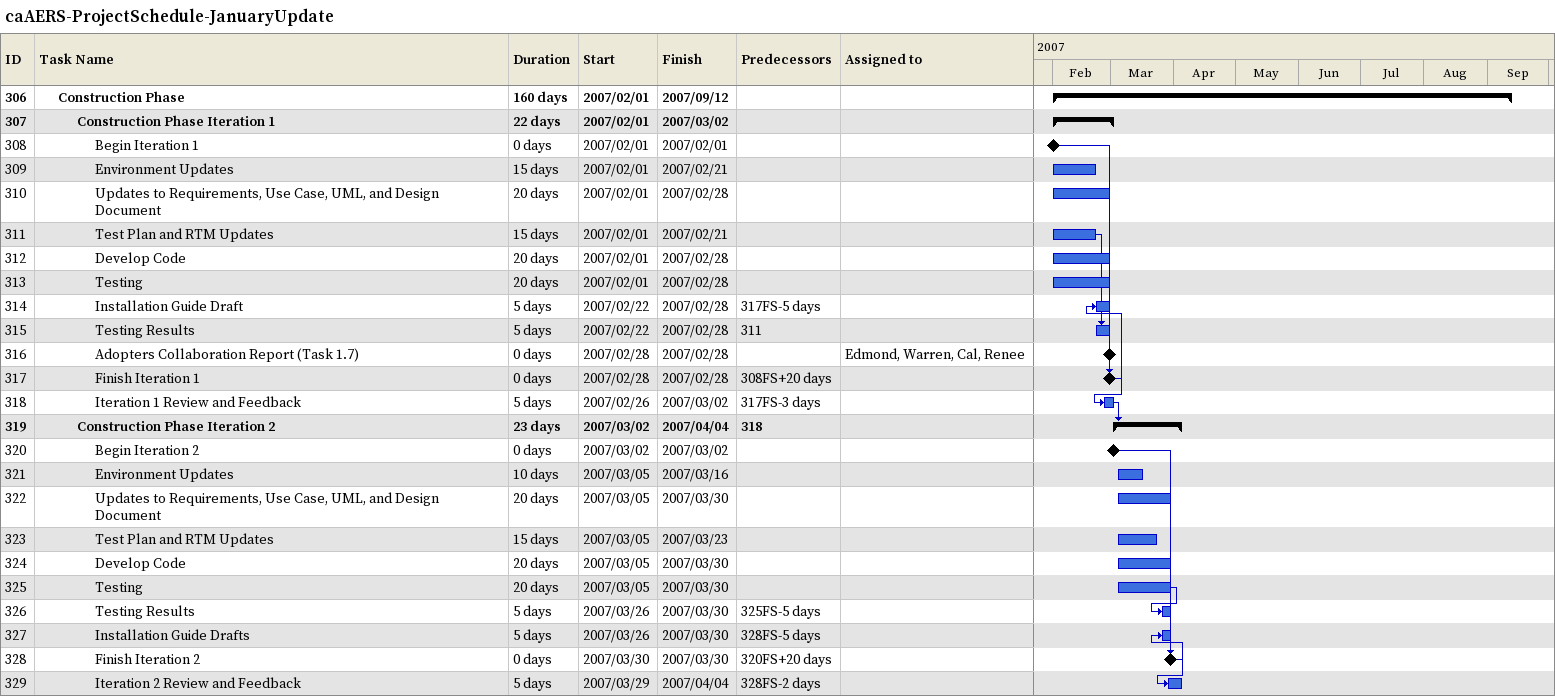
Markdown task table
caAERS-ProjectSchedule-JanuaryUpdate

| ID | Level | Task | Duration | Start | Finish | Predecessors | Resources |
|---|---|---|---|---|---|---|---|
| 306 | 2 | **Construction Phase** | 160d | 2007-02-01 | 2007-09-12 |  |  |
| 307 | 3 | **Construction Phase Iteration 1** | 22d | 2007-02-01 | 2007-03-02 |  |  |
| 308 | 4 | Begin Iteration 1 | 0d | 2007-02-01 | 2007-02-01 |  |  |
| 309 | 4 | Environment Updates | 15d | 2007-02-01 | 2007-02-21 |  |  |
| 310 | 4 | Updates to Requirements, Use Case, UML, and Design Document | 20d | 2007-02-01 | 2007-02-28 |  |  |
| 311 | 4 | Test Plan and RTM Updates | 15d | 2007-02-01 | 2007-02-21 |  |  |
| 312 | 4 | Develop Code | 20d | 2007-02-01 | 2007-02-28 |  |  |
| 313 | 4 | Testing | 20d | 2007-02-01 | 2007-02-28 |  |  |
| 314 | 4 | Installation Guide Draft | 5d | 2007-02-22 | 2007-02-28 | 317FS-5d |  |
| 315 | 4 | Testing Results | 5d | 2007-02-22 | 2007-02-28 | 311 |  |
| 316 | 4 | Adopters Collaboration Report (Task 1.7) | 0d | 2007-02-28 | 2007-02-28 |  | Edmond, Warren, Cal, Renee |
| 317 | 4 | Finish Iteration 1 | 0d | 2007-02-28 | 2007-02-28 | 308FS+20d |  |
| 318 | 4 | Iteration 1 Review and Feedback | 5d | 2007-02-26 | 2007-03-02 | 317FS-3d |  |
| 319 | 3 | **Construction Phase Iteration 2** | 23d | 2007-03-02 | 2007-04-04 | 318 |  |
| 320 | 4 | Begin Iteration 2 | 0d | 2007-03-02 | 2007-03-02 |  |  |
| 321 | 4 | Environment Updates | 10d | 2007-03-05 | 2007-03-16 |  |  |
| 322 | 4 | Updates to Requirements, Use Case, UML, and Design Document | 20d | 2007-03-05 | 2007-03-30 |  |  |
| 323 | 4 | Test Plan and RTM Updates | 15d | 2007-03-05 | 2007-03-23 |  |  |
| 324 | 4 | Develop Code | 20d | 2007-03-05 | 2007-03-30 |  |  |
| 325 | 4 | Testing | 20d | 2007-03-05 | 2007-03-30 |  |  |
| 326 | 4 | Testing Results | 5d | 2007-03-26 | 2007-03-30 | 325FS-5d |  |
| 327 | 4 | Installation Guide Drafts | 5d | 2007-03-26 | 2007-03-30 | 328FS-5d |  |
| 328 | 4 | Finish Iteration 2 | 0d | 2007-03-30 | 2007-03-30 | 320FS+20d |  |
| 329 | 4 | Iteration 2 Review and Feedback | 5d | 2007-03-29 | 2007-04-04 | 328FS-2d |  |
